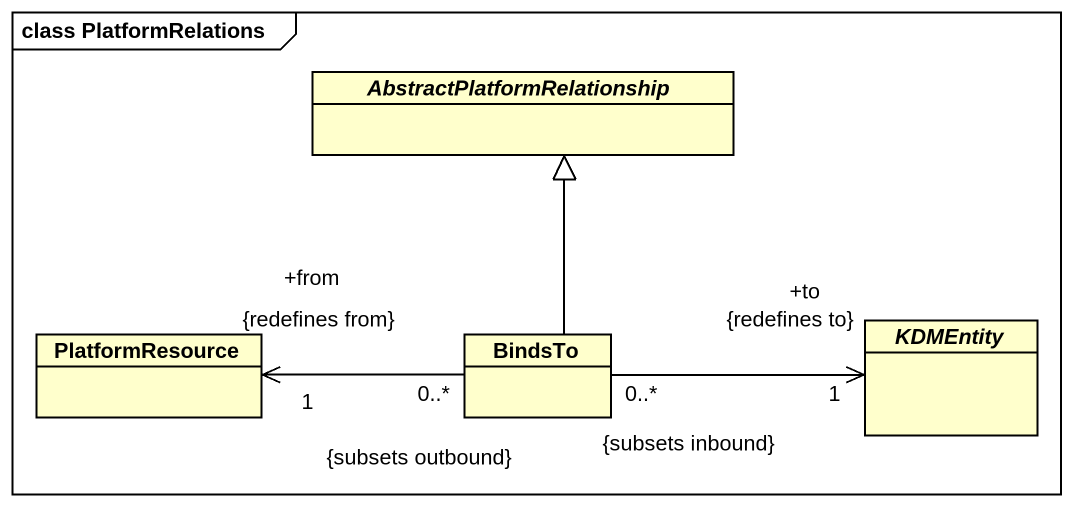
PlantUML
@startuml
mainframe class PlatformRelations
hide circle
hide empty members
abstract class AbstractPlatformRelationship
abstract class KDMEntity
class PlatformResource
class BindsTo
BindsTo -up-|> AbstractPlatformRelationship
BindsTo "0..*\n{subsets inbound}" -right-> "+to\n1\n{redefines to}" KDMEntity
BindsTo "0..*\n{subsets outbound}" -left-> "+from\n1\n{redefines from}" PlatformResource
@enduml
